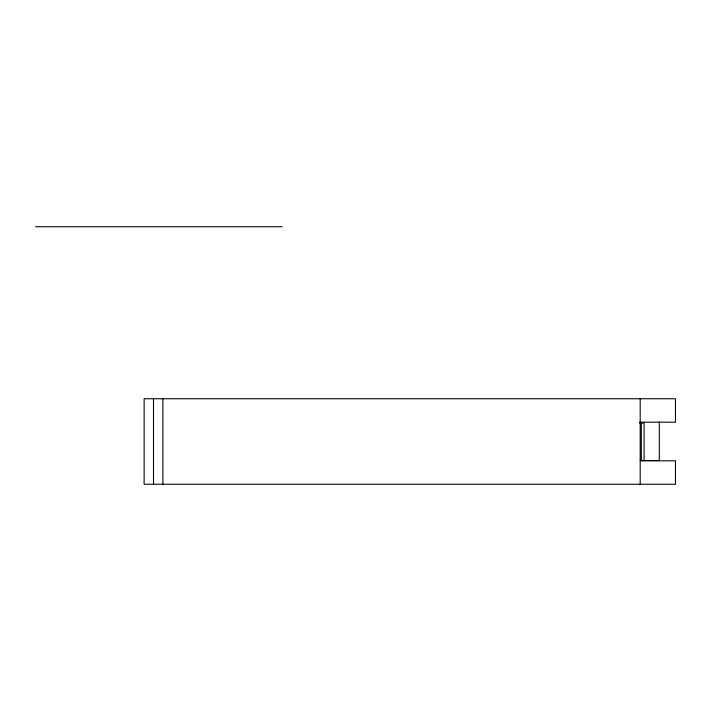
<?xml version="1.0" encoding="UTF-8"?>
<svg xmlns="http://www.w3.org/2000/svg" width="711" height="711" viewBox="0 0 711 711"><rect width="100%" height="100%" fill="white"/><g stroke="black" fill="none" stroke-linecap="round" stroke-linejoin="round"><path stroke-width="1.07" d="M35.55 226.738L282.196 226.738M639.873 422.201L675.45 422.201L675.45 398.747L144.129 398.747L144.129 484.262L675.45 484.262L675.45 460.808L641.091 460.808M639.553 422.983L644.086 422.983L644.086 460.515M640.184 460.515L659.31 460.515L659.31 421.907M641.322 422.983L641.322 460.515M640.184 398.747L640.184 484.262M162.89 398.747L162.89 484.262M153.505 398.747L153.505 484.262"/></g></svg>
